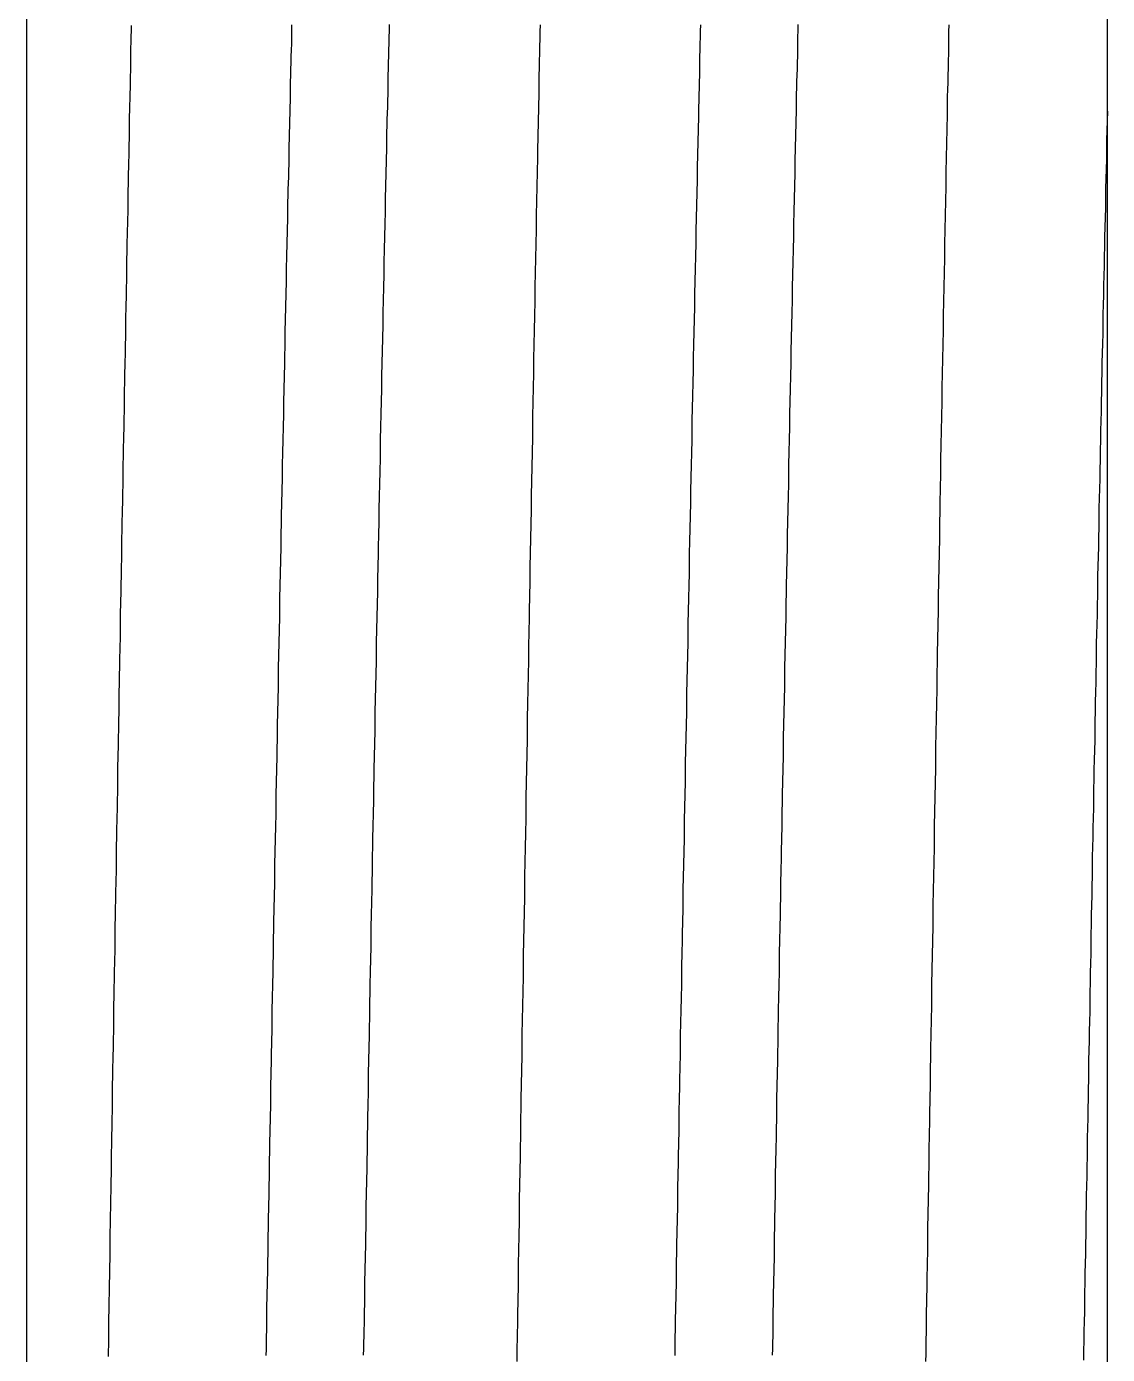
# Model space of a CAD drawing. Header units: millimetres. Extents: x 2213 to 82676, y 1050 to 28650.
# Drawn here: x 29768.59 to 29772.66, y 17298.07 to 17303.07 of the extents above; entities that cross this region are included whole.
import ezdxf

# ---------------------------------------------------------------- set-up
doc = ezdxf.new("R2010")
doc.units = ezdxf.units.MM
doc.header["$LTSCALE"] = 200
doc.linetypes.add('CEN', pattern=[62, 60, -1, 0, -1])
doc.linetypes.add('DASHED', pattern=[0.75, 0.5, -0.25])
for name, color, linetype in [('01-CEN', 1, 'CEN'), ('01HAT', 8, 'Continuous'), ('A-FIX', 5, 'Continuous')]:
    doc.layers.add(name, color=color, linetype=linetype)

# ---------------------------------------------------------------- blocks, each defined once
blk = doc.blocks.new('A$C657279D5')
at = {"linetype": 'Continuous'}
blk.add_line((-79.070842, 786.655766), (-79.070842, 823.344234), dxfattribs=at)
at = {"linetype": 'DASHED'}
for points in [[(-78.387307, 810.681292), (-78.388307, 810.709292), (-78.388307, 810.736292), (-78.388307, 810.763292), (-78.389307, 810.790292), (-78.389307, 810.817292), (-78.390307, 810.844292), (-78.390307, 810.871292), (-78.391307, 810.898292), (-78.391307, 810.925292), (-78.392307, 810.952292), (-78.392307, 810.979292), (-78.392307, 811.006292), (-78.393307, 811.033292), (-78.393307, 811.060292), (-78.394307, 811.087292), (-78.394307, 811.114292), (-78.395307, 811.141292), (-78.395307, 811.168292), (-78.395307, 811.196292), (-78.396307, 811.223292), (-78.396307, 811.250292), (-78.397307, 811.277292), (-78.397307, 811.304292), (-78.398307, 811.331292), (-78.398307, 811.358292), (-78.398307, 811.385292), (-78.399307, 811.412292), (-78.399307, 811.439292), (-78.400307, 811.466292), (-78.400307, 811.493292), (-78.401307, 811.520292), (-78.401307, 811.547292), (-78.402307, 811.574292), (-78.402307, 811.601292), (-78.402307, 811.628292), (-78.403307, 811.655292), (-78.403307, 811.683292), (-78.404307, 811.710292), (-78.404307, 811.737292), (-78.405307, 811.764292), (-78.405307, 811.791292), (-78.406307, 811.818292), (-78.406307, 811.845292), (-78.406307, 811.872292), (-78.407307, 811.899292), (-78.407307, 811.926292), (-78.408307, 811.953292), (-78.408307, 811.980292), (-78.409307, 812.007292), (-78.409307, 812.034292), (-78.410307, 812.061292), (-78.410307, 812.088292), (-78.410307, 812.115292), (-78.411307, 812.142292), (-78.411307, 812.170292), (-78.412307, 812.197292), (-78.412307, 812.224292), (-78.413307, 812.251292), (-78.413307, 812.278292), (-78.414307, 812.305292), (-78.414307, 812.332292), (-78.414307, 812.359292), (-78.415307, 812.386292), (-78.415307, 812.413292), (-78.416307, 812.440292), (-78.416307, 812.467292), (-78.417307, 812.494292), (-78.417307, 812.521292), (-78.418307, 812.548292), (-78.418307, 812.575292), (-78.419307, 812.602292), (-78.419307, 812.629292), (-78.419307, 812.657292), (-78.420307, 812.684292), (-78.420307, 812.711292), (-78.421307, 812.738292), (-78.421307, 812.765292), (-78.422307, 812.792292), (-78.422307, 812.819292), (-78.423307, 812.846292), (-78.423307, 812.873292), (-78.424307, 812.900292), (-78.424307, 812.927292), (-78.425307, 812.954292), (-78.425307, 812.981292), (-78.425307, 813.008292), (-78.426307, 813.035292), (-78.426307, 813.062292), (-78.427307, 813.089292), (-78.427307, 813.116292), (-78.428307, 813.144292), (-78.428307, 813.171292), (-78.429307, 813.198292), (-78.429307, 813.225292), (-78.430307, 813.252292), (-78.430307, 813.279292), (-78.431307, 813.306292), (-78.431307, 813.333292), (-78.431307, 813.360292), (-78.432307, 813.387292), (-78.432307, 813.414292), (-78.433307, 813.441292), (-78.433307, 813.468292), (-78.434307, 813.495292), (-78.434307, 813.522292), (-78.435307, 813.549292), (-78.435307, 813.576292), (-78.436307, 813.603292), (-78.436307, 813.631292), (-78.437307, 813.658292), (-78.437307, 813.685292), (-78.438307, 813.712292), (-78.438307, 813.739292), (-78.439307, 813.766292), (-78.439307, 813.793292), (-78.440307, 813.820292), (-78.440307, 813.847292), (-78.441307, 813.874292), (-78.441307, 813.901292), (-78.441307, 813.928292), (-78.442307, 813.955292), (-78.442307, 813.982292), (-78.443307, 814.009292), (-78.443307, 814.036292), (-78.444307, 814.063292), (-78.444307, 814.090292), (-78.445307, 814.118292), (-78.445307, 814.145292), (-78.446307, 814.172292), (-78.446307, 814.199292), (-78.447307, 814.226292), (-78.447307, 814.253292), (-78.448307, 814.280292), (-78.448307, 814.307292), (-78.449307, 814.334292), (-78.449307, 814.361292), (-78.450307, 814.388292), (-78.450307, 814.415292), (-78.451307, 814.442292), (-78.451307, 814.469292), (-78.452307, 814.496292), (-78.452307, 814.523292), (-78.453307, 814.550292), (-78.453307, 814.577292), (-78.454307, 814.605292), (-78.454307, 814.632292), (-78.455307, 814.659292), (-78.455307, 814.686292), (-78.456307, 814.713292), (-78.456307, 814.740292), (-78.457307, 814.767292), (-78.457307, 814.794292), (-78.458307, 814.821292), (-78.458307, 814.848292), (-78.459307, 814.875292), (-78.459307, 814.902292), (-78.460307, 814.929292), (-78.460307, 814.956292), (-78.461307, 814.983292), (-78.461307, 815.010292), (-78.462307, 815.037292), (-78.462307, 815.064292), (-78.463307, 815.091292), (-78.463307, 815.119292), (-78.464307, 815.146292), (-78.464307, 815.173292), (-78.465307, 815.200292), (-78.465307, 815.227292), (-78.466307, 815.254292), (-78.466307, 815.281292), (-78.467307, 815.308292), (-78.467307, 815.335292), (-78.468307, 815.362292), (-78.468307, 815.389292), (-78.469307, 815.416292), (-78.469307, 815.443292), (-78.470307, 815.470292), (-78.471307, 815.497292), (-78.471307, 815.524292), (-78.472307, 815.551292), (-78.472307, 815.578292), (-78.473307, 815.606292), (-78.473307, 815.633292), (-78.474307, 815.660292), (-78.474307, 815.687292), (-78.475307, 815.714292)], [(-76.847307, 810.681292), (-76.848307, 810.709292), (-76.848307, 810.736292), (-76.849307, 810.763292), (-76.849307, 810.790292), (-76.850307, 810.817292), (-76.850307, 810.844292), (-76.850307, 810.871292), (-76.851307, 810.898292), (-76.851307, 810.925292), (-76.852307, 810.952292), (-76.852307, 810.979292), (-76.853307, 811.006292), (-76.853307, 811.033292), (-76.853307, 811.060292), (-76.854307, 811.087292), (-76.854307, 811.114292), (-76.855307, 811.141292), (-76.855307, 811.168292), (-76.856307, 811.196292), (-76.856307, 811.223292), (-76.856307, 811.250292), (-76.857307, 811.277292), (-76.857307, 811.304292), (-76.858307, 811.331292), (-76.858307, 811.358292), (-76.859307, 811.385292), (-76.859307, 811.412292), (-76.860307, 811.439292), (-76.860307, 811.466292), (-76.860307, 811.493292), (-76.861307, 811.520292), (-76.861307, 811.547292), (-76.862307, 811.574292), (-76.862307, 811.601292), (-76.863307, 811.628292), (-76.863307, 811.655292), (-76.863307, 811.683292), (-76.864307, 811.710292), (-76.864307, 811.737292), (-76.865307, 811.764292), (-76.865307, 811.791292), (-76.866307, 811.818292), (-76.866307, 811.845292), (-76.867307, 811.872292), (-76.867307, 811.899292), (-76.867307, 811.926292), (-76.868307, 811.953292), (-76.868307, 811.980292), (-76.869307, 812.007292), (-76.869307, 812.034292), (-76.870307, 812.061292), (-76.870307, 812.088292), (-76.871307, 812.115292), (-76.871307, 812.142292), (-76.871307, 812.170292), (-76.872307, 812.197292), (-76.872307, 812.224292), (-76.873307, 812.251292), (-76.873307, 812.278292), (-76.874307, 812.305292), (-76.874307, 812.332292), (-76.875307, 812.359292), (-76.875307, 812.386292), (-76.876307, 812.413292), (-76.876307, 812.440292), (-76.876307, 812.467292), (-76.877307, 812.494292), (-76.877307, 812.521292), (-76.878307, 812.548292), (-76.878307, 812.575292), (-76.879307, 812.602292), (-76.879307, 812.629292), (-76.880307, 812.657292), (-76.880307, 812.684292), (-76.881307, 812.711292), (-76.881307, 812.738292), (-76.881307, 812.765292), (-76.882307, 812.792292), (-76.882307, 812.819292), (-76.883307, 812.846292), (-76.883307, 812.873292), (-76.884307, 812.900292), (-76.884307, 812.927292), (-76.885307, 812.954292), (-76.885307, 812.981292), (-76.886307, 813.008292), (-76.886307, 813.035292), (-76.887307, 813.062292), (-76.887307, 813.089292), (-76.887307, 813.116292), (-76.888307, 813.144292), (-76.888307, 813.171292), (-76.889307, 813.198292), (-76.889307, 813.225292), (-76.890307, 813.252292), (-76.890307, 813.279292), (-76.891307, 813.306292), (-76.891307, 813.333292), (-76.892307, 813.360292), (-76.892307, 813.387292), (-76.893307, 813.414292), (-76.893307, 813.441292), (-76.894307, 813.468292), (-76.894307, 813.495292), (-76.894307, 813.522292), (-76.895307, 813.549292), (-76.895307, 813.576292), (-76.896307, 813.603292), (-76.896307, 813.631292), (-76.897307, 813.658292), (-76.897307, 813.685292), (-76.898307, 813.712292), (-76.898307, 813.739292), (-76.899307, 813.766292), (-76.899307, 813.793292), (-76.900307, 813.820292), (-76.900307, 813.847292), (-76.901307, 813.874292), (-76.901307, 813.901292), (-76.902307, 813.928292), (-76.902307, 813.955292), (-76.903307, 813.982292), (-76.903307, 814.009292), (-76.904307, 814.036292), (-76.904307, 814.063292), (-76.905307, 814.090292), (-76.905307, 814.118292), (-76.906307, 814.145292), (-76.906307, 814.172292), (-76.906307, 814.199292), (-76.907307, 814.226292), (-76.907307, 814.253292), (-76.908307, 814.280292), (-76.908307, 814.307292), (-76.909307, 814.334292), (-76.909307, 814.361292), (-76.910307, 814.388292), (-76.910307, 814.415292), (-76.911307, 814.442292), (-76.911307, 814.469292), (-76.912307, 814.496292), (-76.912307, 814.523292), (-76.913307, 814.550292), (-76.913307, 814.577292), (-76.914307, 814.605292), (-76.914307, 814.632292), (-76.915307, 814.659292), (-76.915307, 814.686292), (-76.916307, 814.713292), (-76.916307, 814.740292), (-76.917307, 814.767292), (-76.917307, 814.794292), (-76.918307, 814.821292), (-76.918307, 814.848292), (-76.919307, 814.875292), (-76.919307, 814.902292), (-76.920307, 814.929292), (-76.920307, 814.956292), (-76.921307, 814.983292), (-76.921307, 815.010292), (-76.922307, 815.037292), (-76.922307, 815.064292), (-76.923307, 815.091292), (-76.923307, 815.119292), (-76.924307, 815.146292), (-76.924307, 815.173292), (-76.925307, 815.200292), (-76.926307, 815.227292), (-76.926307, 815.254292), (-76.927307, 815.281292), (-76.927307, 815.308292), (-76.928307, 815.335292), (-76.928307, 815.362292), (-76.929307, 815.389292), (-76.929307, 815.416292), (-76.930307, 815.443292), (-76.930307, 815.470292), (-76.931307, 815.497292), (-76.931307, 815.524292), (-76.932307, 815.551292), (-76.932307, 815.578292), (-76.933307, 815.606292), (-76.933307, 815.633292), (-76.934307, 815.660292), (-76.934307, 815.687292), (-76.935307, 815.714292)], [(-77.905307, 815.715292), (-77.905307, 815.692292), (-77.904307, 815.668292), (-77.904307, 815.644292), (-77.903307, 815.620292), (-77.903307, 815.596292), (-77.902307, 815.572292), (-77.902307, 815.548292), (-77.901307, 815.524292), (-77.900307, 815.501292), (-77.900307, 815.477292), (-77.899307, 815.453292), (-77.899307, 815.429292), (-77.898307, 815.405292), (-77.898307, 815.381292), (-77.897307, 815.357292), (-77.897307, 815.334292), (-77.896307, 815.310292), (-77.896307, 815.286292), (-77.895307, 815.262292), (-77.895307, 815.238292), (-77.894307, 815.214292), (-77.894307, 815.190292), (-77.893307, 815.167292), (-77.893307, 815.143292), (-77.892307, 815.119292), (-77.892307, 815.095292), (-77.891307, 815.071292), (-77.891307, 815.047292), (-77.890307, 815.023292), (-77.890307, 814.999292), (-77.889307, 814.976292), (-77.889307, 814.952292), (-77.888307, 814.928292), (-77.888307, 814.904292), (-77.887307, 814.880292), (-77.887307, 814.856292), (-77.886307, 814.832292), (-77.886307, 814.809292), (-77.885307, 814.785292), (-77.885307, 814.761292), (-77.884307, 814.737292), (-77.884307, 814.713292), (-77.883307, 814.689292), (-77.883307, 814.665292), (-77.882307, 814.642292), (-77.882307, 814.618292), (-77.881307, 814.594292), (-77.881307, 814.570292), (-77.880307, 814.546292), (-77.880307, 814.522292), (-77.879307, 814.498292), (-77.879307, 814.475292), (-77.878307, 814.451292), (-77.878307, 814.427292), (-77.877307, 814.403292), (-77.877307, 814.379292), (-77.876307, 814.355292), (-77.876307, 814.331292), (-77.875307, 814.307292), (-77.875307, 814.284292), (-77.874307, 814.260292), (-77.874307, 814.236292), (-77.873307, 814.212292), (-77.873307, 814.188292), (-77.872307, 814.164292), (-77.872307, 814.140292), (-77.871307, 814.117292), (-77.871307, 814.093292), (-77.870307, 814.069292), (-77.870307, 814.045292), (-77.869307, 814.021292), (-77.869307, 813.997292), (-77.869307, 813.973292), (-77.868307, 813.950292), (-77.868307, 813.926292), (-77.867307, 813.902292), (-77.867307, 813.878292), (-77.866307, 813.854292), (-77.866307, 813.830292), (-77.865307, 813.806292), (-77.865307, 813.782292), (-77.864307, 813.759292), (-77.864307, 813.735292), (-77.863307, 813.711292), (-77.863307, 813.687292), (-77.862307, 813.663292), (-77.862307, 813.639292), (-77.861307, 813.615292), (-77.861307, 813.592292), (-77.861307, 813.568292), (-77.860307, 813.544292), (-77.860307, 813.520292), (-77.859307, 813.496292), (-77.859307, 813.472292), (-77.858307, 813.448292), (-77.858307, 813.425292), (-77.857307, 813.401292), (-77.857307, 813.377292), (-77.856307, 813.353292), (-77.856307, 813.329292), (-77.855307, 813.305292), (-77.855307, 813.281292), (-77.855307, 813.257292), (-77.854307, 813.234292), (-77.854307, 813.210292), (-77.853307, 813.186292), (-77.853307, 813.162292), (-77.852307, 813.138292), (-77.852307, 813.114292), (-77.851307, 813.090292), (-77.851307, 813.067292), (-77.850307, 813.043292), (-77.850307, 813.019292), (-77.850307, 812.995292), (-77.849307, 812.971292), (-77.849307, 812.947292), (-77.848307, 812.923292), (-77.848307, 812.900292), (-77.847307, 812.876292), (-77.847307, 812.852292), (-77.846307, 812.828292), (-77.846307, 812.804292), (-77.846307, 812.780292), (-77.845307, 812.756292), (-77.845307, 812.732292), (-77.844307, 812.709292), (-77.844307, 812.685292), (-77.843307, 812.661292), (-77.843307, 812.637292), (-77.842307, 812.613292), (-77.842307, 812.589292), (-77.842307, 812.565292), (-77.841307, 812.542292), (-77.841307, 812.518292), (-77.840307, 812.494292), (-77.840307, 812.470292), (-77.839307, 812.446292), (-77.839307, 812.422292), (-77.838307, 812.398292), (-77.838307, 812.375292), (-77.838307, 812.351292), (-77.837307, 812.327292), (-77.837307, 812.303292), (-77.836307, 812.279292), (-77.836307, 812.255292), (-77.835307, 812.231292), (-77.835307, 812.207292), (-77.835307, 812.184292), (-77.834307, 812.160292), (-77.834307, 812.136292), (-77.833307, 812.112292), (-77.833307, 812.088292), (-77.832307, 812.064292), (-77.832307, 812.040292), (-77.831307, 812.017292), (-77.831307, 811.993292), (-77.831307, 811.969292), (-77.830307, 811.945292), (-77.830307, 811.921292), (-77.829307, 811.897292), (-77.829307, 811.873292), (-77.828307, 811.850292), (-77.828307, 811.826292), (-77.828307, 811.802292), (-77.827307, 811.778292), (-77.827307, 811.754292), (-77.826307, 811.730292), (-77.826307, 811.706292), (-77.825307, 811.682292), (-77.825307, 811.659292), (-77.825307, 811.635292), (-77.824307, 811.611292), (-77.824307, 811.587292), (-77.823307, 811.563292), (-77.823307, 811.539292), (-77.823307, 811.515292), (-77.822307, 811.492292), (-77.822307, 811.468292), (-77.821307, 811.444292), (-77.821307, 811.420292), (-77.820307, 811.396292), (-77.820307, 811.372292), (-77.820307, 811.348292), (-77.819307, 811.325292), (-77.819307, 811.301292), (-77.818307, 811.277292), (-77.818307, 811.253292), (-77.817307, 811.229292), (-77.817307, 811.205292), (-77.817307, 811.181292), (-77.816307, 811.157292), (-77.816307, 811.134292), (-77.815307, 811.110292), (-77.815307, 811.086292), (-77.815307, 811.062292), (-77.814307, 811.038292), (-77.814307, 811.014292), (-77.813307, 810.990292), (-77.813307, 810.967292), (-77.812307, 810.943292), (-77.812307, 810.919292), (-77.812307, 810.895292), (-77.811307, 810.871292), (-77.811307, 810.847292), (-77.810307, 810.823292), (-77.810307, 810.799292), (-77.810307, 810.776292), (-77.809307, 810.752292), (-77.809307, 810.728292), (-77.808307, 810.704292)], [(-77.538307, 815.714292), (-77.537307, 815.690292), (-77.537307, 815.666292), (-77.536307, 815.643292), (-77.536307, 815.619292), (-77.535307, 815.595292), (-77.535307, 815.571292), (-77.534307, 815.547292), (-77.534307, 815.523292), (-77.533307, 815.499292), (-77.533307, 815.476292), (-77.532307, 815.452292), (-77.532307, 815.428292), (-77.531307, 815.404292), (-77.531307, 815.380292), (-77.530307, 815.356292), (-77.529307, 815.332292), (-77.529307, 815.309292), (-77.528307, 815.285292), (-77.528307, 815.261292), (-77.527307, 815.237292), (-77.527307, 815.213292), (-77.526307, 815.189292), (-77.526307, 815.165292), (-77.525307, 815.141292), (-77.525307, 815.118292), (-77.524307, 815.094292), (-77.524307, 815.070292), (-77.523307, 815.046292), (-77.523307, 815.022292), (-77.522307, 814.998292), (-77.522307, 814.974292), (-77.521307, 814.951292), (-77.521307, 814.927292), (-77.520307, 814.903292), (-77.520307, 814.879292), (-77.519307, 814.855292), (-77.519307, 814.831292), (-77.518307, 814.807292), (-77.518307, 814.784292), (-77.517307, 814.760292), (-77.517307, 814.736292), (-77.516307, 814.712292), (-77.516307, 814.688292), (-77.515307, 814.664292), (-77.515307, 814.640292), (-77.514307, 814.616292), (-77.514307, 814.593292), (-77.513307, 814.569292), (-77.513307, 814.545292), (-77.512307, 814.521292), (-77.512307, 814.497292), (-77.511307, 814.473292), (-77.511307, 814.449292), (-77.510307, 814.426292), (-77.510307, 814.402292), (-77.509307, 814.378292), (-77.509307, 814.354292), (-77.508307, 814.330292), (-77.508307, 814.306292), (-77.507307, 814.282292), (-77.507307, 814.259292), (-77.506307, 814.235292), (-77.506307, 814.211292), (-77.506307, 814.187292), (-77.505307, 814.163292), (-77.505307, 814.139292), (-77.504307, 814.115292), (-77.504307, 814.091292), (-77.503307, 814.068292), (-77.503307, 814.044292), (-77.502307, 814.020292), (-77.502307, 813.996292), (-77.501307, 813.972292), (-77.501307, 813.948292), (-77.500307, 813.924292), (-77.500307, 813.901292), (-77.499307, 813.877292), (-77.499307, 813.853292), (-77.498307, 813.829292), (-77.498307, 813.805292), (-77.497307, 813.781292), (-77.497307, 813.757292), (-77.496307, 813.734292), (-77.496307, 813.710292), (-77.496307, 813.686292), (-77.495307, 813.662292), (-77.495307, 813.638292), (-77.494307, 813.614292), (-77.494307, 813.590292), (-77.493307, 813.567292), (-77.493307, 813.543292), (-77.492307, 813.519292), (-77.492307, 813.495292), (-77.491307, 813.471292), (-77.491307, 813.447292), (-77.490307, 813.423292), (-77.490307, 813.399292), (-77.490307, 813.376292), (-77.489307, 813.352292), (-77.489307, 813.328292), (-77.488307, 813.304292), (-77.488307, 813.280292), (-77.487307, 813.256292), (-77.487307, 813.232292), (-77.486307, 813.209292), (-77.486307, 813.185292), (-77.485307, 813.161292), (-77.485307, 813.137292), (-77.485307, 813.113292), (-77.484307, 813.089292), (-77.484307, 813.065292), (-77.483307, 813.042292), (-77.483307, 813.018292), (-77.482307, 812.994292), (-77.482307, 812.970292), (-77.481307, 812.946292), (-77.481307, 812.922292), (-77.480307, 812.898292), (-77.480307, 812.874292), (-77.480307, 812.851292), (-77.479307, 812.827292), (-77.479307, 812.803292), (-77.478307, 812.779292), (-77.478307, 812.755292), (-77.477307, 812.731292), (-77.477307, 812.707292), (-77.476307, 812.684292), (-77.476307, 812.660292), (-77.476307, 812.636292), (-77.475307, 812.612292), (-77.475307, 812.588292), (-77.474307, 812.564292), (-77.474307, 812.540292), (-77.473307, 812.516292), (-77.473307, 812.493292), (-77.472307, 812.469292), (-77.472307, 812.445292), (-77.472307, 812.421292), (-77.471307, 812.397292), (-77.471307, 812.373292), (-77.470307, 812.349292), (-77.470307, 812.326292), (-77.469307, 812.302292), (-77.469307, 812.278292), (-77.469307, 812.254292), (-77.468307, 812.230292), (-77.468307, 812.206292), (-77.467307, 812.182292), (-77.467307, 812.159292), (-77.466307, 812.135292), (-77.466307, 812.111292), (-77.466307, 812.087292), (-77.465307, 812.063292), (-77.465307, 812.039292), (-77.464307, 812.015292), (-77.464307, 811.991292), (-77.463307, 811.968292), (-77.463307, 811.944292), (-77.462307, 811.920292), (-77.462307, 811.896292), (-77.462307, 811.872292), (-77.461307, 811.848292), (-77.461307, 811.824292), (-77.460307, 811.801292), (-77.460307, 811.777292), (-77.459307, 811.753292), (-77.459307, 811.729292), (-77.459307, 811.705292), (-77.458307, 811.681292), (-77.458307, 811.657292), (-77.457307, 811.634292), (-77.457307, 811.610292), (-77.456307, 811.586292), (-77.456307, 811.562292), (-77.456307, 811.538292), (-77.455307, 811.514292), (-77.455307, 811.490292), (-77.454307, 811.466292), (-77.454307, 811.443292), (-77.454307, 811.419292), (-77.453307, 811.395292), (-77.453307, 811.371292), (-77.452307, 811.347292), (-77.452307, 811.323292), (-77.451307, 811.299292), (-77.451307, 811.276292), (-77.451307, 811.252292), (-77.450307, 811.228292), (-77.450307, 811.204292), (-77.449307, 811.180292), (-77.449307, 811.156292), (-77.448307, 811.132292), (-77.448307, 811.109292), (-77.448307, 811.085292), (-77.447307, 811.061292), (-77.447307, 811.037292), (-77.446307, 811.013292), (-77.446307, 810.989292), (-77.446307, 810.965292), (-77.445307, 810.941292), (-77.445307, 810.918292), (-77.444307, 810.894292), (-77.444307, 810.870292), (-77.443307, 810.846292), (-77.443307, 810.822292), (-77.443307, 810.798292), (-77.442307, 810.774292), (-77.442307, 810.751292), (-77.441307, 810.727292), (-77.441307, 810.703292)], [(-76.365307, 815.715292), (-76.365307, 815.691292), (-76.364307, 815.668292), (-76.364307, 815.644292), (-76.363307, 815.620292), (-76.363307, 815.596292), (-76.362307, 815.572292), (-76.362307, 815.548292), (-76.361307, 815.524292), (-76.361307, 815.501292), (-76.360307, 815.477292), (-76.360307, 815.453292), (-76.359307, 815.429292), (-76.359307, 815.405292), (-76.358307, 815.381292), (-76.357307, 815.357292), (-76.357307, 815.334292), (-76.356307, 815.310292), (-76.356307, 815.286292), (-76.355307, 815.262292), (-76.355307, 815.238292), (-76.354307, 815.214292), (-76.354307, 815.190292), (-76.353307, 815.167292), (-76.353307, 815.143292), (-76.352307, 815.119292), (-76.352307, 815.095292), (-76.351307, 815.071292), (-76.351307, 815.047292), (-76.350307, 815.023292), (-76.350307, 814.999292), (-76.349307, 814.976292), (-76.349307, 814.952292), (-76.348307, 814.928292), (-76.348307, 814.904292), (-76.347307, 814.880292), (-76.347307, 814.856292), (-76.346307, 814.832292), (-76.346307, 814.809292), (-76.345307, 814.785292), (-76.345307, 814.761292), (-76.344307, 814.737292), (-76.344307, 814.713292), (-76.343307, 814.689292), (-76.343307, 814.665292), (-76.342307, 814.642292), (-76.342307, 814.618292), (-76.341307, 814.594292), (-76.341307, 814.570292), (-76.340307, 814.546292), (-76.340307, 814.522292), (-76.339307, 814.498292), (-76.339307, 814.475292), (-76.338307, 814.451292), (-76.338307, 814.427292), (-76.337307, 814.403292), (-76.337307, 814.379292), (-76.336307, 814.355292), (-76.336307, 814.331292), (-76.335307, 814.307292), (-76.335307, 814.284292), (-76.334307, 814.260292), (-76.334307, 814.236292), (-76.333307, 814.212292), (-76.333307, 814.188292), (-76.332307, 814.164292), (-76.332307, 814.140292), (-76.332307, 814.117292), (-76.331307, 814.093292), (-76.331307, 814.069292), (-76.330307, 814.045292), (-76.330307, 814.021292), (-76.329307, 813.997292), (-76.329307, 813.973292), (-76.328307, 813.950292), (-76.328307, 813.926292), (-76.327307, 813.902292), (-76.327307, 813.878292), (-76.326307, 813.854292), (-76.326307, 813.830292), (-76.325307, 813.806292), (-76.325307, 813.782292), (-76.324307, 813.759292), (-76.324307, 813.735292), (-76.324307, 813.711292), (-76.323307, 813.687292), (-76.323307, 813.663292), (-76.322307, 813.639292), (-76.322307, 813.615292), (-76.321307, 813.592292), (-76.321307, 813.568292), (-76.320307, 813.544292), (-76.320307, 813.520292), (-76.319307, 813.496292), (-76.319307, 813.472292), (-76.318307, 813.448292), (-76.318307, 813.425292), (-76.317307, 813.401292), (-76.317307, 813.377292), (-76.317307, 813.353292), (-76.316307, 813.329292), (-76.316307, 813.305292), (-76.315307, 813.281292), (-76.315307, 813.257292), (-76.314307, 813.234292), (-76.314307, 813.210292), (-76.313307, 813.186292), (-76.313307, 813.162292), (-76.312307, 813.138292), (-76.312307, 813.114292), (-76.312307, 813.090292), (-76.311307, 813.067292), (-76.311307, 813.043292), (-76.310307, 813.019292), (-76.310307, 812.995292), (-76.309307, 812.971292), (-76.309307, 812.947292), (-76.308307, 812.923292), (-76.308307, 812.900292), (-76.308307, 812.876292), (-76.307307, 812.852292), (-76.307307, 812.828292), (-76.306307, 812.804292), (-76.306307, 812.780292), (-76.305307, 812.756292), (-76.305307, 812.732292), (-76.304307, 812.709292), (-76.304307, 812.685292), (-76.303307, 812.661292), (-76.303307, 812.637292), (-76.303307, 812.613292), (-76.302307, 812.589292), (-76.302307, 812.565292), (-76.301307, 812.542292), (-76.301307, 812.518292), (-76.300307, 812.494292), (-76.300307, 812.470292), (-76.300307, 812.446292), (-76.299307, 812.422292), (-76.299307, 812.398292), (-76.298307, 812.375292), (-76.298307, 812.351292), (-76.297307, 812.327292), (-76.297307, 812.303292), (-76.296307, 812.279292), (-76.296307, 812.255292), (-76.296307, 812.231292), (-76.295307, 812.207292), (-76.295307, 812.184292), (-76.294307, 812.160292), (-76.294307, 812.136292), (-76.293307, 812.112292), (-76.293307, 812.088292), (-76.293307, 812.064292), (-76.292307, 812.040292), (-76.292307, 812.017292), (-76.291307, 811.993292), (-76.291307, 811.969292), (-76.290307, 811.945292), (-76.290307, 811.921292), (-76.290307, 811.897292), (-76.289307, 811.873292), (-76.289307, 811.850292), (-76.288307, 811.826292), (-76.288307, 811.802292), (-76.287307, 811.778292), (-76.287307, 811.754292), (-76.287307, 811.730292), (-76.286307, 811.706292), (-76.286307, 811.682292), (-76.285307, 811.659292), (-76.285307, 811.635292), (-76.284307, 811.611292), (-76.284307, 811.587292), (-76.284307, 811.563292), (-76.283307, 811.539292), (-76.283307, 811.515292), (-76.282307, 811.492292), (-76.282307, 811.468292), (-76.281307, 811.444292), (-76.281307, 811.420292), (-76.281307, 811.396292), (-76.280307, 811.372292), (-76.280307, 811.348292), (-76.279307, 811.325292), (-76.279307, 811.301292), (-76.278307, 811.277292), (-76.278307, 811.253292), (-76.278307, 811.229292), (-76.277307, 811.205292), (-76.277307, 811.181292), (-76.276307, 811.157292), (-76.276307, 811.134292), (-76.276307, 811.110292), (-76.275307, 811.086292), (-76.275307, 811.062292), (-76.274307, 811.038292), (-76.274307, 811.014292), (-76.273307, 810.990292), (-76.273307, 810.967292), (-76.273307, 810.943292), (-76.272307, 810.919292), (-76.272307, 810.895292), (-76.271307, 810.871292), (-76.271307, 810.847292), (-76.271307, 810.823292), (-76.270307, 810.799292), (-76.270307, 810.776292), (-76.269307, 810.752292), (-76.269307, 810.728292), (-76.268307, 810.704292)], [(-75.998307, 815.714292), (-75.998307, 815.690292), (-75.997307, 815.666292), (-75.997307, 815.643292), (-75.996307, 815.619292), (-75.995307, 815.595292), (-75.995307, 815.571292), (-75.994307, 815.547292), (-75.994307, 815.523292), (-75.993307, 815.499292), (-75.993307, 815.476292), (-75.992307, 815.452292), (-75.992307, 815.428292), (-75.991307, 815.404292), (-75.991307, 815.380292), (-75.990307, 815.356292), (-75.990307, 815.332292), (-75.989307, 815.308292), (-75.989307, 815.285292), (-75.988307, 815.261292), (-75.988307, 815.237292), (-75.987307, 815.213292), (-75.987307, 815.189292), (-75.986307, 815.165292), (-75.986307, 815.141292), (-75.985307, 815.118292), (-75.984307, 815.094292), (-75.984307, 815.070292), (-75.983307, 815.046292), (-75.983307, 815.022292), (-75.982307, 814.998292), (-75.982307, 814.974292), (-75.981307, 814.951292), (-75.981307, 814.927292), (-75.980307, 814.903292), (-75.980307, 814.879292), (-75.979307, 814.855292), (-75.979307, 814.831292), (-75.978307, 814.807292), (-75.978307, 814.784292), (-75.977307, 814.760292), (-75.977307, 814.736292), (-75.976307, 814.712292), (-75.976307, 814.688292), (-75.975307, 814.664292), (-75.975307, 814.640292), (-75.974307, 814.616292), (-75.974307, 814.593292), (-75.973307, 814.569292), (-75.973307, 814.545292), (-75.972307, 814.521292), (-75.972307, 814.497292), (-75.971307, 814.473292), (-75.971307, 814.449292), (-75.971307, 814.426292), (-75.970307, 814.402292), (-75.970307, 814.378292), (-75.969307, 814.354292), (-75.969307, 814.330292), (-75.968307, 814.306292), (-75.968307, 814.282292), (-75.967307, 814.259292), (-75.967307, 814.235292), (-75.966307, 814.211292), (-75.966307, 814.187292), (-75.965307, 814.163292), (-75.965307, 814.139292), (-75.964307, 814.115292), (-75.964307, 814.091292), (-75.963307, 814.068292), (-75.963307, 814.044292), (-75.962307, 814.020292), (-75.962307, 813.996292), (-75.961307, 813.972292), (-75.961307, 813.948292), (-75.960307, 813.924292), (-75.960307, 813.901292), (-75.959307, 813.877292), (-75.959307, 813.853292), (-75.959307, 813.829292), (-75.958307, 813.805292), (-75.958307, 813.781292), (-75.957307, 813.757292), (-75.957307, 813.734292), (-75.956307, 813.710292), (-75.956307, 813.686292), (-75.955307, 813.662292), (-75.955307, 813.638292), (-75.954307, 813.614292), (-75.954307, 813.590292), (-75.953307, 813.566292), (-75.953307, 813.543292), (-75.952307, 813.519292), (-75.952307, 813.495292), (-75.952307, 813.471292), (-75.951307, 813.447292), (-75.951307, 813.423292), (-75.950307, 813.399292), (-75.950307, 813.376292), (-75.949307, 813.352292), (-75.949307, 813.328292), (-75.948307, 813.304292), (-75.948307, 813.280292), (-75.947307, 813.256292), (-75.947307, 813.232292), (-75.947307, 813.209292), (-75.946307, 813.185292), (-75.946307, 813.161292), (-75.945307, 813.137292), (-75.945307, 813.113292), (-75.944307, 813.089292), (-75.944307, 813.065292), (-75.943307, 813.041292), (-75.943307, 813.018292), (-75.942307, 812.994292), (-75.942307, 812.970292), (-75.942307, 812.946292), (-75.941307, 812.922292), (-75.941307, 812.898292), (-75.940307, 812.874292), (-75.940307, 812.851292), (-75.939307, 812.827292), (-75.939307, 812.803292), (-75.938307, 812.779292), (-75.938307, 812.755292), (-75.938307, 812.731292), (-75.937307, 812.707292), (-75.937307, 812.684292), (-75.936307, 812.660292), (-75.936307, 812.636292), (-75.935307, 812.612292), (-75.935307, 812.588292), (-75.934307, 812.564292), (-75.934307, 812.540292), (-75.934307, 812.516292), (-75.933307, 812.493292), (-75.933307, 812.469292), (-75.932307, 812.445292), (-75.932307, 812.421292), (-75.931307, 812.397292), (-75.931307, 812.373292), (-75.930307, 812.349292), (-75.930307, 812.326292), (-75.930307, 812.302292), (-75.929307, 812.278292), (-75.929307, 812.254292), (-75.928307, 812.230292), (-75.928307, 812.206292), (-75.927307, 812.182292), (-75.927307, 812.159292), (-75.927307, 812.135292), (-75.926307, 812.111292), (-75.926307, 812.087292), (-75.925307, 812.063292), (-75.925307, 812.039292), (-75.924307, 812.015292), (-75.924307, 811.991292), (-75.924307, 811.968292), (-75.923307, 811.944292), (-75.923307, 811.920292), (-75.922307, 811.896292), (-75.922307, 811.872292), (-75.921307, 811.848292), (-75.921307, 811.824292), (-75.921307, 811.801292), (-75.920307, 811.777292), (-75.920307, 811.753292), (-75.919307, 811.729292), (-75.919307, 811.705292), (-75.918307, 811.681292), (-75.918307, 811.657292), (-75.918307, 811.634292), (-75.917307, 811.610292), (-75.917307, 811.586292), (-75.916307, 811.562292), (-75.916307, 811.538292), (-75.915307, 811.514292), (-75.915307, 811.490292), (-75.915307, 811.466292), (-75.914307, 811.443292), (-75.914307, 811.419292), (-75.913307, 811.395292), (-75.913307, 811.371292), (-75.912307, 811.347292), (-75.912307, 811.323292), (-75.912307, 811.299292), (-75.911307, 811.276292), (-75.911307, 811.252292), (-75.910307, 811.228292), (-75.910307, 811.204292), (-75.910307, 811.180292), (-75.909307, 811.156292), (-75.909307, 811.132292), (-75.908307, 811.108292), (-75.908307, 811.085292), (-75.907307, 811.061292), (-75.907307, 811.037292), (-75.907307, 811.013292), (-75.906307, 810.989292), (-75.906307, 810.965292), (-75.905307, 810.941292), (-75.905307, 810.918292), (-75.904307, 810.894292), (-75.904307, 810.870292), (-75.904307, 810.846292), (-75.903307, 810.822292), (-75.903307, 810.798292), (-75.902307, 810.774292), (-75.902307, 810.751292), (-75.902307, 810.727292), (-75.901307, 810.703292)], [(-79.071307, 815.389292), (-79.070307, 815.353292), (-79.069307, 815.316292), (-79.068307, 815.280292), (-79.067307, 815.243292), (-79.067307, 815.207292), (-79.066307, 815.171292), (-79.065307, 815.134292), (-79.064307, 815.098292), (-79.063307, 815.061292), (-79.063307, 815.025292), (-79.062307, 814.988292), (-79.061307, 814.952292), (-79.060307, 814.915292), (-79.060307, 814.879292), (-79.059307, 814.842292), (-79.058307, 814.806292), (-79.057307, 814.769292), (-79.056307, 814.733292), (-79.056307, 814.696292), (-79.055307, 814.660292), (-79.054307, 814.624292), (-79.053307, 814.587292), (-79.053307, 814.551292), (-79.052307, 814.514292), (-79.051307, 814.478292), (-79.050307, 814.441292), (-79.050307, 814.405292), (-79.049307, 814.368292), (-79.048307, 814.332292), (-79.047307, 814.295292), (-79.047307, 814.259292), (-79.046307, 814.222292), (-79.045307, 814.186292), (-79.045307, 814.149292), (-79.044307, 814.113292), (-79.043307, 814.076292), (-79.042307, 814.040292), (-79.042307, 814.004292), (-79.041307, 813.967292), (-79.040307, 813.931292), (-79.039307, 813.894292), (-79.039307, 813.858292), (-79.038307, 813.821292), (-79.037307, 813.785292), (-79.037307, 813.748292), (-79.036307, 813.712292), (-79.035307, 813.675292), (-79.034307, 813.639292), (-79.034307, 813.602292), (-79.033307, 813.566292), (-79.032307, 813.529292), (-79.032307, 813.493292), (-79.031307, 813.456292), (-79.030307, 813.420292), (-79.029307, 813.384292), (-79.029307, 813.347292), (-79.028307, 813.311292), (-79.027307, 813.274292), (-79.027307, 813.238292), (-79.026307, 813.201292), (-79.025307, 813.165292), (-79.025307, 813.128292), (-79.024307, 813.092292), (-79.023307, 813.055292), (-79.023307, 813.019292), (-79.022307, 812.982292), (-79.021307, 812.946292), (-79.020307, 812.909292), (-79.020307, 812.873292), (-79.019307, 812.836292), (-79.018307, 812.800292), (-79.018307, 812.764292), (-79.017307, 812.727292), (-79.016307, 812.691292), (-79.016307, 812.654292), (-79.015307, 812.618292), (-79.014307, 812.581292), (-79.014307, 812.545292), (-79.013307, 812.508292), (-79.012307, 812.472292), (-79.012307, 812.435292), (-79.011307, 812.399292), (-79.010307, 812.362292), (-79.010307, 812.326292), (-79.009307, 812.289292), (-79.008307, 812.253292), (-79.008307, 812.216292), (-79.007307, 812.180292), (-79.006307, 812.144292), (-79.006307, 812.107292), (-79.005307, 812.071292), (-79.004307, 812.034292), (-79.004307, 811.998292), (-79.003307, 811.961292), (-79.002307, 811.925292), (-79.002307, 811.888292), (-79.001307, 811.852292), (-79.000307, 811.815292), (-79.000307, 811.779292), (-78.999307, 811.742292), (-78.998307, 811.706292), (-78.998307, 811.669292), (-78.997307, 811.633292), (-78.997307, 811.596292), (-78.996307, 811.560292), (-78.995307, 811.523292), (-78.995307, 811.487292), (-78.994307, 811.451292), (-78.993307, 811.414292), (-78.993307, 811.378292), (-78.992307, 811.341292), (-78.991307, 811.305292), (-78.991307, 811.268292), (-78.990307, 811.232292), (-78.989307, 811.195292), (-78.989307, 811.159292), (-78.988307, 811.122292), (-78.988307, 811.086292), (-78.987307, 811.049292), (-78.986307, 811.013292), (-78.986307, 810.976292), (-78.985307, 810.940292), (-78.984307, 810.903292), (-78.984307, 810.867292), (-78.983307, 810.831292), (-78.982307, 810.794292), (-78.982307, 810.758292), (-78.981307, 810.721292), (-78.981307, 810.685292)]]:
    blk.add_lwpolyline(points, dxfattribs=at)
at = {"linetype": 'Continuous'}
blk.add_lwpolyline([(-75.308307, 810.699292), (-75.308307, 810.720292), (-75.309307, 810.742292), (-75.309307, 810.763292), (-75.309307, 810.785292), (-75.310307, 810.806292), (-75.310307, 810.828292), (-75.310307, 810.849292), (-75.311307, 810.870292), (-75.311307, 810.892292), (-75.311307, 810.913292), (-75.312307, 810.935292), (-75.312307, 810.956292), (-75.312307, 810.978292), (-75.313307, 810.999292), (-75.313307, 811.020292), (-75.313307, 811.042292), (-75.314307, 811.063292), (-75.314307, 811.085292), (-75.314307, 811.106292), (-75.315307, 811.127292), (-75.315307, 811.149292), (-75.315307, 811.170292), (-75.316307, 811.192292), (-75.316307, 811.213292), (-75.316307, 811.235292), (-75.317307, 811.256292), (-75.317307, 811.277292), (-75.317307, 811.299292), (-75.318307, 811.320292), (-75.318307, 811.342292), (-75.318307, 811.363292), (-75.319307, 811.385292), (-75.319307, 811.406292), (-75.320307, 811.427292), (-75.320307, 811.449292), (-75.320307, 811.470292), (-75.321307, 811.492292), (-75.321307, 811.513292), (-75.321307, 811.535292), (-75.322307, 811.556292), (-75.322307, 811.577292), (-75.322307, 811.599292), (-75.323307, 811.620292), (-75.323307, 811.642292), (-75.323307, 811.663292), (-75.324307, 811.685292), (-75.324307, 811.706292), (-75.324307, 811.727292), (-75.325307, 811.749292), (-75.325307, 811.770292), (-75.325307, 811.792292), (-75.326307, 811.813292), (-75.326307, 811.835292), (-75.327307, 811.856292), (-75.327307, 811.877292), (-75.327307, 811.899292), (-75.328307, 811.920292), (-75.328307, 811.942292), (-75.328307, 811.963292), (-75.329307, 811.985292), (-75.329307, 812.006292), (-75.329307, 812.027292), (-75.330307, 812.049292), (-75.330307, 812.070292), (-75.330307, 812.092292), (-75.331307, 812.113292), (-75.331307, 812.134292), (-75.331307, 812.156292), (-75.332307, 812.177292), (-75.332307, 812.199292), (-75.333307, 812.220292), (-75.333307, 812.242292), (-75.333307, 812.263292), (-75.334307, 812.284292), (-75.334307, 812.306292), (-75.334307, 812.327292), (-75.335307, 812.349292), (-75.335307, 812.370292), (-75.335307, 812.392292), (-75.336307, 812.413292), (-75.336307, 812.434292), (-75.336307, 812.456292), (-75.337307, 812.477292), (-75.337307, 812.499292), (-75.338307, 812.520292), (-75.338307, 812.542292), (-75.338307, 812.563292), (-75.339307, 812.584292), (-75.339307, 812.606292), (-75.339307, 812.627292), (-75.340307, 812.649292), (-75.340307, 812.670292), (-75.340307, 812.692292), (-75.341307, 812.713292), (-75.341307, 812.734292), (-75.342307, 812.756292), (-75.342307, 812.777292), (-75.342307, 812.799292), (-75.343307, 812.820292), (-75.343307, 812.842292), (-75.343307, 812.863292), (-75.344307, 812.884292), (-75.344307, 812.906292), (-75.344307, 812.927292), (-75.345307, 812.949292), (-75.345307, 812.970292), (-75.346307, 812.991292), (-75.346307, 813.013292), (-75.346307, 813.034292), (-75.347307, 813.056292), (-75.347307, 813.077292), (-75.347307, 813.099292), (-75.348307, 813.120292), (-75.348307, 813.141292), (-75.348307, 813.163292), (-75.349307, 813.184292), (-75.349307, 813.206292), (-75.350307, 813.227292), (-75.350307, 813.249292), (-75.350307, 813.270292), (-75.351307, 813.291292), (-75.351307, 813.313292), (-75.351307, 813.334292), (-75.352307, 813.356292), (-75.352307, 813.377292), (-75.353307, 813.399292), (-75.353307, 813.420292), (-75.353307, 813.441292), (-75.354307, 813.463292), (-75.354307, 813.484292), (-75.354307, 813.506292), (-75.355307, 813.527292), (-75.355307, 813.549292), (-75.356307, 813.570292), (-75.356307, 813.591292), (-75.356307, 813.613292), (-75.357307, 813.634292), (-75.357307, 813.656292), (-75.357307, 813.677292), (-75.358307, 813.699292), (-75.358307, 813.720292), (-75.359307, 813.741292), (-75.359307, 813.763292), (-75.359307, 813.784292), (-75.360307, 813.806292), (-75.360307, 813.827292), (-75.360307, 813.848292), (-75.361307, 813.870292), (-75.361307, 813.891292), (-75.362307, 813.913292), (-75.362307, 813.934292), (-75.362307, 813.956292), (-75.363307, 813.977292), (-75.363307, 813.998292), (-75.363307, 814.020292), (-75.364307, 814.041292), (-75.364307, 814.063292), (-75.365307, 814.084292), (-75.365307, 814.106292), (-75.365307, 814.127292), (-75.366307, 814.148292), (-75.366307, 814.170292), (-75.367307, 814.191292), (-75.367307, 814.213292), (-75.367307, 814.234292), (-75.368307, 814.256292), (-75.368307, 814.277292), (-75.368307, 814.298292), (-75.369307, 814.320292), (-75.369307, 814.341292), (-75.370307, 814.363292), (-75.370307, 814.384292), (-75.370307, 814.406292), (-75.371307, 814.427292), (-75.371307, 814.448292), (-75.372307, 814.470292), (-75.372307, 814.491292), (-75.372307, 814.513292), (-75.373307, 814.534292), (-75.373307, 814.556292), (-75.374307, 814.577292), (-75.374307, 814.598292), (-75.374307, 814.620292), (-75.375307, 814.641292), (-75.375307, 814.663292), (-75.376307, 814.684292), (-75.376307, 814.705292), (-75.376307, 814.727292), (-75.377307, 814.748292), (-75.377307, 814.770292), (-75.378307, 814.791292), (-75.378307, 814.813292), (-75.378307, 814.834292), (-75.379307, 814.855292), (-75.379307, 814.877292), (-75.379307, 814.898292), (-75.380307, 814.920292), (-75.380307, 814.941292), (-75.381307, 814.963292), (-75.381307, 814.984292), (-75.382307, 815.005292), (-75.382307, 815.027292), (-75.382307, 815.048292), (-75.383307, 815.070292), (-75.383307, 815.091292), (-75.384307, 815.113292), (-75.384307, 815.134292), (-75.384307, 815.155292), (-75.385307, 815.177292), (-75.385307, 815.198292), (-75.386307, 815.220292), (-75.386307, 815.241292), (-75.386307, 815.263292), (-75.387307, 815.284292), (-75.387307, 815.305292), (-75.388307, 815.327292), (-75.388307, 815.348292), (-75.388307, 815.370292), (-75.389307, 815.391292), (-75.389307, 815.412292), (-75.390307, 815.434292), (-75.390307, 815.455292), (-75.391307, 815.477292), (-75.391307, 815.498292), (-75.391307, 815.520292), (-75.392307, 815.541292), (-75.392307, 815.562292), (-75.393307, 815.584292), (-75.393307, 815.605292), (-75.393307, 815.627292), (-75.394307, 815.648292), (-75.394307, 815.670292), (-75.395307, 815.691292), (-75.395307, 815.712292)], dxfattribs=at)

msp = doc.modelspace()

# ---------------------------------------------------------------- linework, layer by layer
at = {"layer": '01-CEN'}
msp.add_line((29768.5867, 19394.9679), (29768.5867, 16907.3625), dxfattribs=at)
at = {"layer": '01HAT'}
msp.add_line((29768.5867, 18887.3625), (29768.5867, 16907.3625), dxfattribs=at)

# ---------------------------------------------------------------- block references
at = {"layer": 'A-FIX', "xscale": -1}
msp.add_blockref('A$C657279D5', (29693.5867, 16487.3625), dxfattribs=at)

doc.saveas('drawing.dxf')
